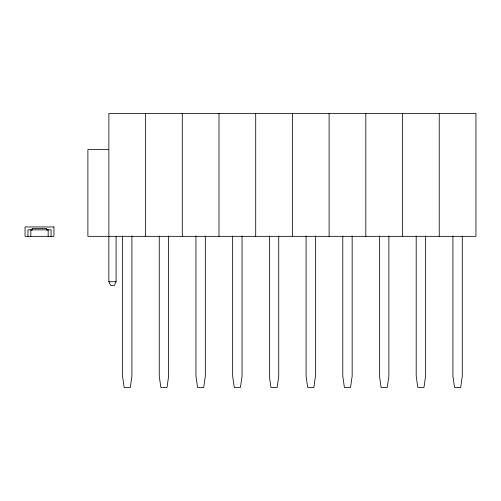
<?xml version="1.0" encoding="UTF-8"?>
<svg xmlns="http://www.w3.org/2000/svg" width="501" height="501" viewBox="0 0 501 501"><rect width="100%" height="100%" fill="white"/><g stroke="black" fill="none" stroke-linecap="round" stroke-linejoin="round"><path stroke-width="0.75" d="M31.845 230.56L32.277 228.393L46.731 228.393L47.163 230.56M116.069 236.453L116.069 281.725L114.303 285.476L110.69 285.476L108.842 281.725L108.842 236.453M108.285 149.63L87.888 149.63L87.888 236.34L475.95 236.34L475.95 113.502L108.874 113.502L108.874 236.34M108.842 281.725L116.069 281.725M462.285 236.027L462.285 376.113L460.676 387.498L454.52 387.498L452.904 376.113L452.904 236.027M439.239 113.502L439.239 236.34M425.574 236.027L425.574 376.113L423.965 387.498L417.809 387.498L416.199 376.113L416.199 236.027M402.535 113.502L402.535 236.34M388.87 236.027L388.87 376.113L387.26 387.498L381.104 387.498L379.489 376.113L379.489 236.027M365.824 113.502L365.824 236.34M352.159 236.027L352.159 376.113L350.55 387.498L344.394 387.498L342.784 376.113L342.784 236.027M329.119 113.502L329.119 236.34M315.455 236.027L315.455 376.113L313.845 387.498L307.689 387.498L306.073 376.113L306.073 236.027M292.409 113.502L292.409 236.34M278.744 236.027L278.744 376.113L277.134 387.498L270.978 387.498L269.369 376.113L269.369 236.027M255.704 113.502L255.704 236.34M242.039 236.027L242.039 376.113L240.43 387.498L234.268 387.498L232.658 376.113L232.658 236.027M218.993 113.502L218.993 236.34M205.329 236.027L205.329 376.113L203.719 387.498L197.563 387.498L195.954 376.113L195.954 236.027M182.289 113.502L182.289 236.34M168.624 236.027L168.624 376.113L167.008 387.498L160.852 387.498L159.243 376.113L159.243 236.027M145.578 113.502L145.578 236.34M131.913 236.027L131.913 376.113L130.304 387.498L124.148 387.498L122.538 376.113L122.538 236.027M51.064 236.34L51.064 229.84L27.943 229.84L27.943 236.34M48.171 229.84L48.171 236.34M30.83 229.84L30.83 236.34M53.951 226.947L25.05 226.947L25.05 236.34L53.951 236.34L53.951 226.947"/></g></svg>
